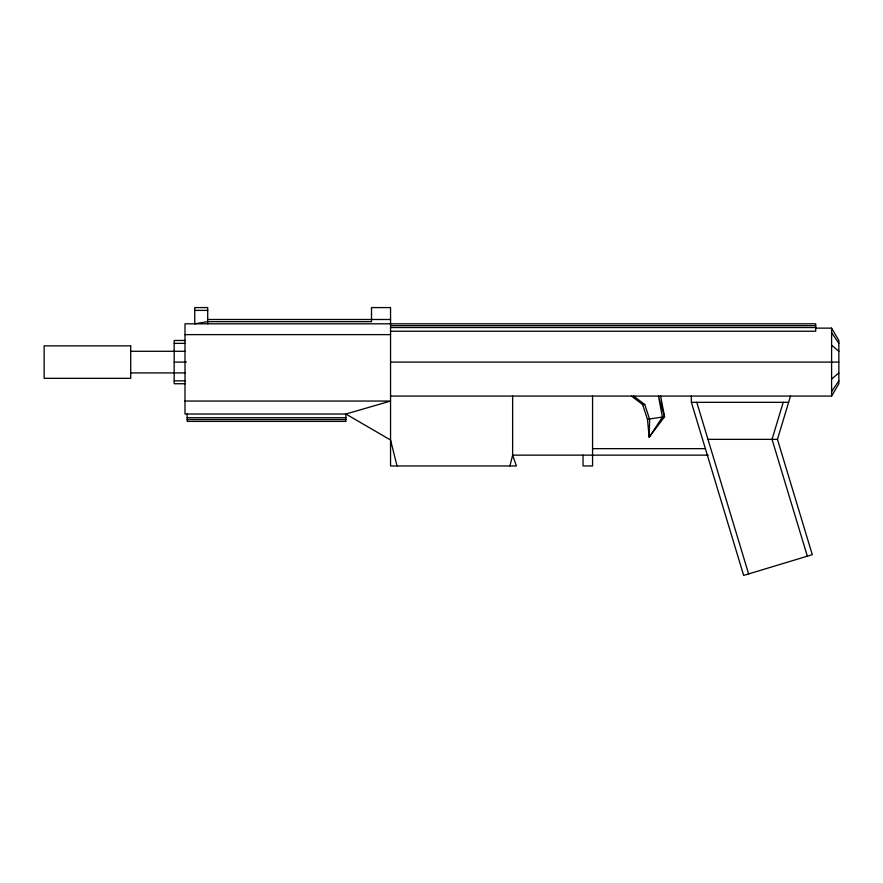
<?xml version="1.0" encoding="UTF-8"?>
<svg xmlns="http://www.w3.org/2000/svg" width="883" height="883" viewBox="0 0 883 883"><rect width="100%" height="100%" fill="white"/><g stroke="black" fill="none" stroke-linecap="round" stroke-linejoin="round"><path stroke-width="1.32" d="M509.921 465.959L512.626 455.142L512.626 396.07M783.221 402.328L772.04 439.348L807.338 556.191M691.378 396.07L691.378 402.328L743.663 575.418L812.294 554.69L777.448 439.348L790.517 396.07M390.551 396.07L831.598 396.07L838.85 383.741L838.85 340.463L831.598 328.134L815.704 328.134M831.598 391.522L838.85 380.838M831.598 379.083L838.85 372.924M194.735 310.397L207.715 310.397M207.715 319.48L390.551 319.48M390.551 325.661L815.704 325.661M390.551 327.527L815.704 327.527M390.551 331.235L815.704 331.235L815.704 323.807L185 323.807L185 414.028L345.882 414.028L390.551 401.048L185 401.048M185 334.624L390.551 334.624M185 340.463L174.183 340.463L174.183 383.741L185 383.741M174.183 343.366L185 343.366M130.695 351.291L185 351.291M174.183 362.107L186.357 362.107M390.551 362.107L838.85 362.107M130.695 372.924L185 372.924M174.183 380.838L185 380.838M691.378 402.328L788.629 402.328M631.477 396.07L642.592 404.513L644.756 404.513L649.623 419.282L649.193 437.206L664.546 416.743L660.65 396.07M187.163 417.714L345.882 417.714M647.449 419.282L664.546 416.743L658.486 396.07L662.416 417.107L649.193 437.206L647.449 419.282L642.592 404.513M187.163 419.546L345.882 419.546M707.967 439.348L777.448 439.348M592.57 448.652L705.407 448.652M708.166 455.142L512.626 455.142L516.412 465.959L390.551 465.959L390.551 307.582L371.511 307.582L371.511 321.644L207.715 321.644L194.735 323.807L194.735 307.582L207.715 307.582L207.715 323.807M633.641 396.07L644.756 404.513M831.598 345.121L838.85 351.291M831.598 332.681L838.85 343.366M696.786 402.328L748.618 573.917M397.041 465.959L390.551 439.999L345.882 414.028L345.882 421.39L187.163 421.39L187.163 414.028M831.598 328.134L831.598 396.07M592.57 396.07L592.57 465.959L583.045 465.959L583.045 455.142M130.695 345.871L44.15 345.871L44.15 378.332L130.695 378.332L130.695 345.871"/></g></svg>
